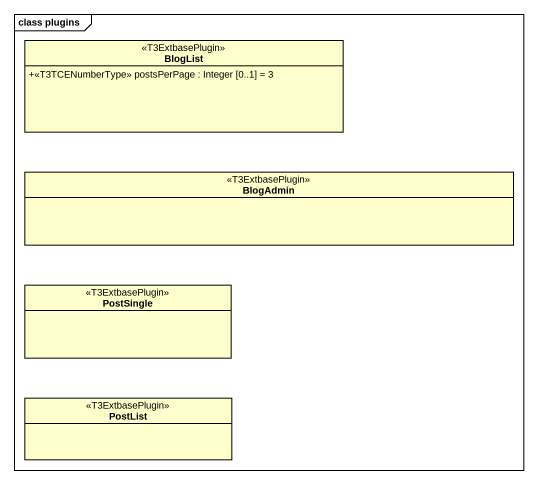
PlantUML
@startuml
mainframe class plugins
hide circle
hide empty members
skinparam classAttributeIconSize 0
interface BlogList <<T3ExtbasePlugin>> {
  +<<T3TCENumberType>> postsPerPage : Integer [0..1] = 3
}
interface BlogAdmin <<T3ExtbasePlugin>>
interface PostSingle <<T3ExtbasePlugin>>
interface PostList <<T3ExtbasePlugin>>
@enduml
